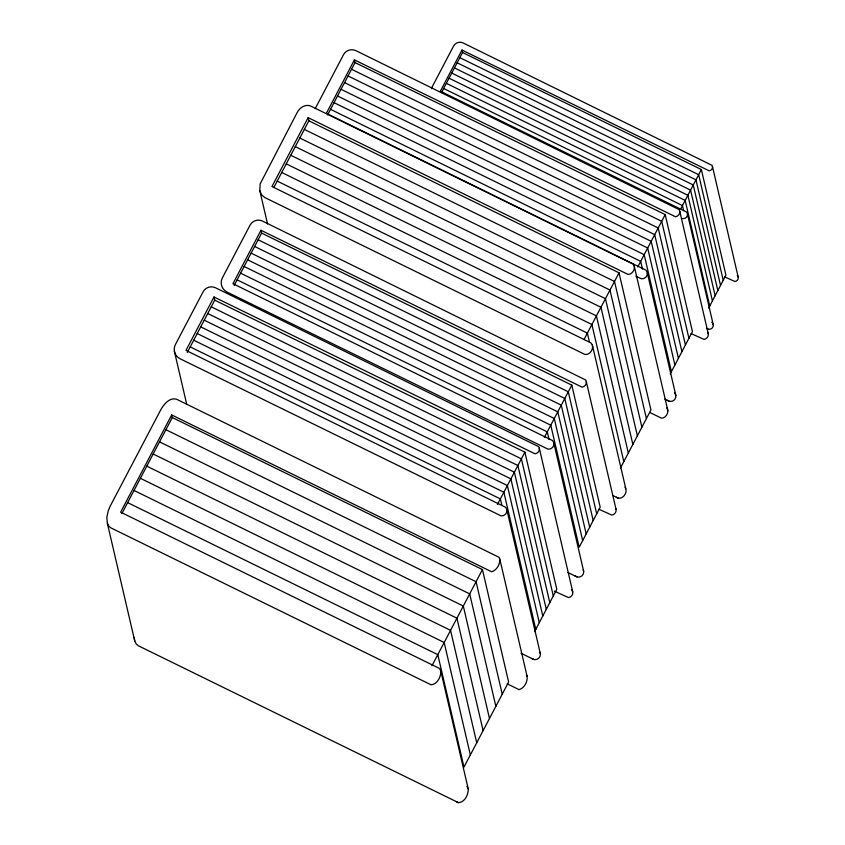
<?xml version="1.0" encoding="UTF-8"?>
<svg xmlns="http://www.w3.org/2000/svg" width="845" height="845" viewBox="0 0 845 845"><rect width="100%" height="100%" fill="white"/><g stroke="black" fill="none" stroke-linecap="round" stroke-linejoin="round"><path stroke-width="1.27" d="M666.863 407.987C669.641 411.842 666.177 418.159 661.498 418.19L649.647 412.381M213.996 296.975L185.963 350.39L505.616 507.285A5.292 5.144 -13.1 0 1 501.096 515.894L180.122 358.787A10.922 10.615 -13.1 0 1 175.422 344.528L203.096 291.8A9.242 8.978 -13.1 0 1 215.517 287.765L538.772 446.72A4.912 4.774 -13.1 0 1 535.043 453.818L213.996 296.975L214.736 300.144L187.284 352.45M267.548 223.946L259.785 190.579L260.165 183.851L297.197 112.491C299.584 107.727 305.52 103.703 310.854 106.132L633.412 264.231C636.19 268.087 632.725 274.403 628.046 274.435L308.129 117.635L271.963 186.534L590.887 342.859L592.345 344.961L625.796 488.716C627.581 493.85 621.297 500.979 616.311 497.209M273.822 187.558L308.858 120.803L308.129 117.635M260.978 230.284L232.945 283.698L552.598 440.594A5.292 5.144 -13.1 0 1 548.078 449.202L227.104 292.095A10.922 10.615 -13.1 0 1 222.404 277.836L250.078 225.108A9.242 8.978 -13.1 0 1 262.499 221.073L585.754 380.018A4.912 4.774 -13.1 0 1 582.025 387.126L260.978 230.284L261.633 233.104L234.181 285.409M315.269 108.72A10.922 10.615 -13.1 0 1 315.84 107.442L343.514 54.714A9.242 8.978 -13.1 0 1 355.946 50.679L679.19 209.623A4.912 4.774 -13.1 0 1 675.461 216.732L354.414 59.889L326.381 113.304L646.034 270.199A5.292 5.144 -13.1 0 1 641.513 278.808L635.862 276.252M327.596 114.899L355.048 62.593L354.414 59.889M458.455 802.665L138.39 645.791L136.193 643.964L134.767 641.091L107.336 523.213L106.829 517.372L108.329 510.496L110.357 505.849L160.719 409.878C163.772 404.417 169.518 397.065 176.605 399.252L499.163 557.351C501.201 562.854 497.209 570.195 491.61 571.759L171.683 414.948L120.655 512.165L439.58 668.49L440.805 671.046L468.236 788.924C468.531 794.807 464.433 802.961 457.789 802.613L456.49 801.704M121.838 513.665L172.285 417.546L171.683 414.948M431.52 88.693A8.408 8.175 -13.1 0 1 432.27 86.676L453.575 46.074A7.109 6.918 -13.1 0 1 463.144 42.968L712.039 165.356A3.781 3.676 -13.1 0 1 709.177 170.827L461.972 50.056L440.382 91.186L686.51 212A4.077 3.961 -13.1 0 1 683.035 218.623L682.337 218.454M441.491 92.601L462.542 52.496L461.972 50.056M497.441 504.476L524.893 452.17L214.736 300.144M583.99 339.574L619.026 272.819L308.858 120.803M544.349 437.425L571.801 385.13L261.633 233.104M637.753 266.914L665.205 214.609L355.048 62.593M432.006 665.68L482.442 569.572L172.285 417.546M680.859 208.63L701.361 169.549L462.542 52.496M534.61 631.585L556.802 589.303L524.893 452.17M620.42 468.098L650.935 409.952L619.026 272.819M670.243 373.902L692.435 331.61L665.205 214.609M708.659 308.045L725.929 275.143L701.361 169.549M459.838 57.64L698.667 174.693L723.236 280.286M457.145 62.783L695.963 179.837L720.531 285.43M454.441 67.917L693.27 184.981L717.838 290.564M451.748 73.061L690.566 190.114L715.145 295.708M449.044 78.205L687.872 195.258L712.441 300.852M446.35 83.349L685.168 200.402L709.747 305.996M443.646 88.482L682.475 205.546L683.658 210.637M351.541 69.269L661.698 221.295L688.928 338.296M348.034 75.944L658.202 227.97L685.422 344.971M344.538 82.62L654.695 234.646L681.926 351.647M724.619 276.854L734.928 281.522A3.781 3.676 -13.1 0 0 737.801 276.051L737.273 275.396M341.031 89.295L651.189 241.321L678.419 358.322M337.525 95.971L647.682 247.997L674.912 364.998M334.018 102.657L644.186 254.672L671.405 371.673M330.522 109.332L640.679 261.348L642.475 269.069M304.337 129.412L614.505 281.438L646.414 418.571M708.099 329.138L706.578 328.399L708.797 329.318A4.077 3.961 -13.1 0 0 712.272 322.684L711.712 322.241M299.817 138.031L609.984 290.046L641.894 427.179M691.03 333.543L704.001 339.384A4.912 4.774 -13.1 0 0 707.73 332.275M295.296 146.639L605.464 298.665L637.373 435.798M290.775 155.258L600.943 307.274L632.852 444.407M286.254 163.867L596.422 315.893L628.331 453.026M281.734 172.475L591.901 324.501L623.811 461.634M277.213 181.094L587.381 333.12L589.461 342.088M664.825 399.104L669.145 401.227M258.137 239.779L568.294 391.805L596.697 513.844M254.63 246.455L564.787 398.481L593.19 520.531M251.123 253.13L561.281 405.156L589.683 527.206M247.617 259.806L557.784 411.832L586.177 533.882M244.11 266.481L554.278 418.507L582.68 540.557M240.614 273.167L550.771 425.183L579.174 547.233L600.203 507.169L571.801 385.13M237.107 279.843L547.264 431.869L549.06 439.569M612.762 495.466L618.276 498.17M211.229 306.82L521.386 458.846L553.306 595.978M207.722 313.495L517.89 465.521L549.799 602.654M598.83 509.218L611.791 515.07A4.912 4.774 -13.1 0 0 615.53 507.961M204.226 320.181L514.383 472.197L546.293 609.329M200.719 326.857L510.876 478.872L542.786 616.005M197.212 333.532L507.37 485.558L539.29 622.68M193.706 340.208L503.873 492.234L535.783 629.367M190.199 346.883L500.367 498.909L501.856 505.321M567.882 572.477L576.945 576.913M554.341 591.151L568.495 597.573A4.912 4.774 -13.1 0 0 572.223 590.475L571.526 589.62M165.905 429.704L476.073 581.73L502.236 694.168M159.525 441.85L469.693 593.877L495.857 706.325M153.156 454.008L463.313 606.034L489.477 718.472M146.776 466.155L456.934 618.181L483.108 730.629M521.038 653.248L533.639 659.427M140.397 478.312L450.554 630.338L476.728 742.776M134.017 490.459L444.174 642.485L470.348 754.934M507.19 683.827L519.041 689.636C524.449 688.179 527.692 681.767 527.122 676.412L499.68 558.534M127.637 502.617L437.805 654.643L463.968 767.08L508.616 682.021L482.442 569.572M667.191 400.266L670.064 401.459A5.292 5.144 -13.1 0 0 674.574 392.851M574.98 575.952L577.853 577.146A5.292 5.144 -13.1 0 0 583.24 569.815M531.674 658.456L534.547 659.649A5.292 5.144 -13.1 0 0 539.934 652.329M467.01 786.368L468.236 788.924M625.036 487.238L625.796 488.716M526.382 674.732L527.122 676.412M107.336 523.213L108.762 526.086L110.959 527.914L431.024 684.788C437.309 684.387 441.079 676.803 440.805 671.046M259.785 190.579L261.538 194.783L264.749 197.529L584.824 354.414C589.715 355.28 593.676 349.439 592.345 344.961M712.451 166.476L738.213 277.171M687.513 214.123L713.275 324.818M679.729 211.092L708.268 333.743M647.333 272.967L675.884 395.618M634.035 265.193L667.877 410.681M586.282 381.486L616.058 509.419M553.897 443.361L583.673 571.294M539.3 448.177L572.752 591.933M506.915 510.053L540.367 653.808M174.387 351.298L186.629 403.921M134.767 641.091L134.197 637.362"/></g></svg>
